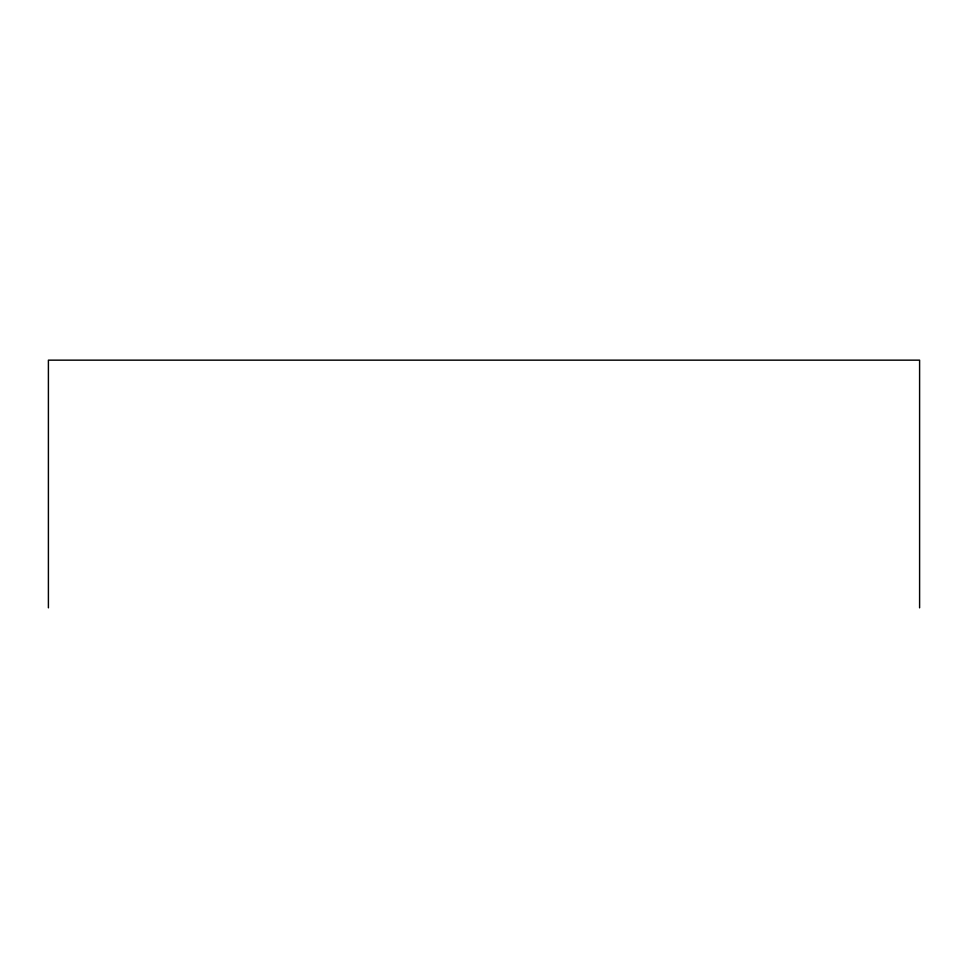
<?xml version="1.0" encoding="UTF-8"?>
<svg xmlns="http://www.w3.org/2000/svg" width="968" height="968" viewBox="0 0 968 968"><rect width="100%" height="100%" fill="white"/><g stroke="black" fill="none" stroke-linecap="round" stroke-linejoin="round"><path stroke-width="1.45" d="M919.6 607.844L919.6 360.156L48.4 360.156L48.4 607.844"/></g></svg>
